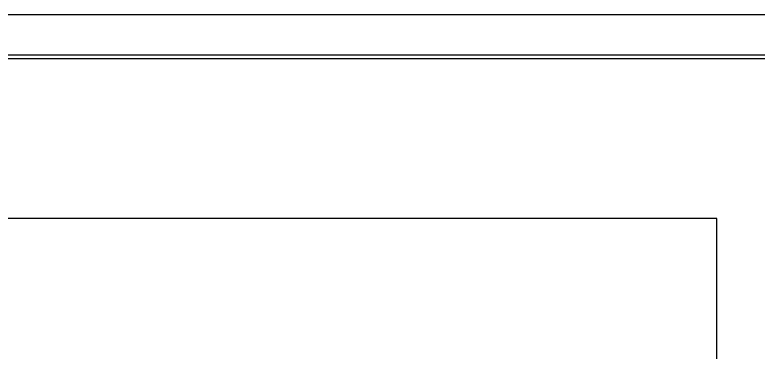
# Model space of a CAD drawing. Header units: millimetres. Extents: x 10 to 831, y 7 to 587.
# Drawn here: x 63.6 to 162.4, y 542.1 to 586.9 of the extents above; entities that cross this region are included whole.
import ezdxf

# ---------------------------------------------------------------- set-up
doc = ezdxf.new("R2010")
doc.units = ezdxf.units.MM
doc.layers.get('0').update_dxf_attribs({"linetype": 'CONTINUOUS'})

msp = doc.modelspace()

# ---------------------------------------------------------------- linework, layer by layer
at = {"color": 9}
for p, q in [((831.144, 586.863), (10.163, 586.863)), ((825.779, 581.501), (15.5291, 581.501))]:
    msp.add_line(p, q, dxfattribs=at)
at = {"color": 0}
for p, q in [((714.005, 581.007), (20.4088, 581.007)), ((156.891, 559.812), (29.9751, 559.812)), ((156.891, 185.004), (156.891, 559.812))]:
    msp.add_line(p, q, dxfattribs=at)

doc.saveas('drawing.dxf')
